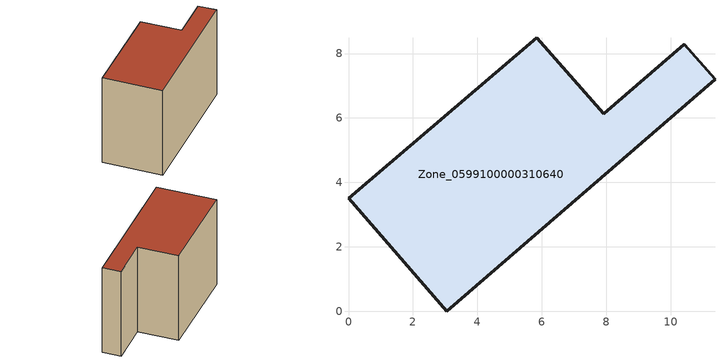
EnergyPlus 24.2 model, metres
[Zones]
Zone_0599100000310640
 floor ground (C_G): 3.05,0 0,3.5 5.84,8.49 7.92,6.12 10.42,8.29 11.38,7.2 z0
 wall outside (C_F): 0,3.5 3.05,0 11.38,7.2 10.42,8.29 7.92,6.12 5.84,8.49 0,3.5 z0:7.31
 roof outside (C_R): 5.84,8.49 0,3.5 3.05,0 11.38,7.2 10.42,8.29 7.92,6.12 z7.31
[BUILDING]
Pand.0599100000310640: North Axis=0; Terrain=City; Loads Convergence Tolerance Value=0.04; Temperature Convergence Tolerance Value=0.4; Solar Distribution=FullExterior; Maximum Number of Warmup Days=25; Minimum Number of Warmup Days=1
[Site:Location]
Rotterdam.The.Hague.AP_ZH_NLD Design_Conditions: Latitude=51.96; Longitude=4.45; Time Zone=1; Elevation=-4.5
[SITE:GROUNDTEMPERATURE:BUILDINGSURFACE]
18, 18, 18, 18, 18, 18, 18, 18, 18, 18, 18, 18
[MATERIAL] Thermal Absorptance=0.9; Solar Absorptance=0.7; Visible Absorptance=0.7
Name | Roughness | Thickness | Conductivity | Density | Specific Heat
G.TI.1946 | MediumSmooth | 0.15 | 1 | 540 | 1210
F.TI.1946 | Rough | 0.3 | 0.857143 | 1920 | 840
R.TI.1946 | MediumRough | 0.2 | 0.1 | 1500 | 1000
[CONSTRUCTION]
C_G: G.TI.1946
C_F: F.TI.1946
C_R: R.TI.1946
[ZONE]
Zone_0599100000310640: Type=1; Multiplier=1; Ceiling Height=Autocalculate; Volume=Autocalculate; Floor Area=autocalculate; Part of Total Floor Area=Yes
[ZONEINFILTRATION:DESIGNFLOWRATE]
Infil_Zone_0599100000310640: Zone or ZoneList or Space or SpaceList=Zone_0599100000310640; Schedule=AlwaysOn; Design Flow Rate Calculation Method=Flow/Area; Flow Rate per Floor Area=0.003; Constant Term Coefficient=1; Temperature Term Coefficient=0; Velocity Term Coefficient=0; Velocity Squared Term Coefficient=0
[HVACTEMPLATE:ZONE:IDEALLOADSAIRSYSTEM]
Zone_0599100000310640: Maximum Heating Supply Air Temperature=50; Minimum Cooling Supply Air Temperature=13; Maximum Heating Supply Air Humidity Ratio=0.0156; Minimum Cooling Supply Air Humidity Ratio=0.0077; Heating Limit=NoLimit; Cooling Limit=NoLimit; Dehumidification Control Type=ConstantSensibleHeatRatio; Cooling Sensible Heat Ratio=0.7; Dehumidification Setpoint=60; Humidification Control Type=None; Humidification Setpoint=30; Outdoor Air Method=None; Outdoor Air Flow Rate per Person=0.00944; Outdoor Air Flow Rate per Zone Floor Area=0; Outdoor Air Flow Rate per Zone=0; Demand Controlled Ventilation Type=None; Outdoor Air Economizer Type=NoEconomizer; Heat Recovery Type=None; Sensible Heat Recovery Effectiveness=0.7; Latent Heat Recovery Effectiveness=0.65
[ZONECONTROL:THERMOSTAT]
ThermostatControl_Zone_0599100000310640: Zone or ZoneList=Zone_0599100000310640; Control Type Schedule=DualSetpointControlType; Control 1=Thermostat_Zone_0599100000310640; Temperature Difference Between Cutout And Setpoint=0
[THERMOSTATSETPOINT:DUALSETPOINT]
Thermostat_Zone_0599100000310640: Heating Setpoint Temperature Schedule=HeatingSetpoint_Zone_0599100000310640; Cooling Setpoint Temperature Schedule=CoolingSetpoint_Zone_0599100000310640
[SCHEDULE:COMPACT]
HeatingSetpoint_Zone_0599100000310640: Through: 12/31, For: AllDays, Until: 24:00, 21
CoolingSetpoint_Zone_0599100000310640: Through: 12/31, For: AllDays, Until: 24:00, 24
DualSetpointControlType: Through: 12/31, For: AllDays, Until: 24:00, 4
AlwaysOn: Through: 12/31, For: AllDays, Until: 24:00, 1
